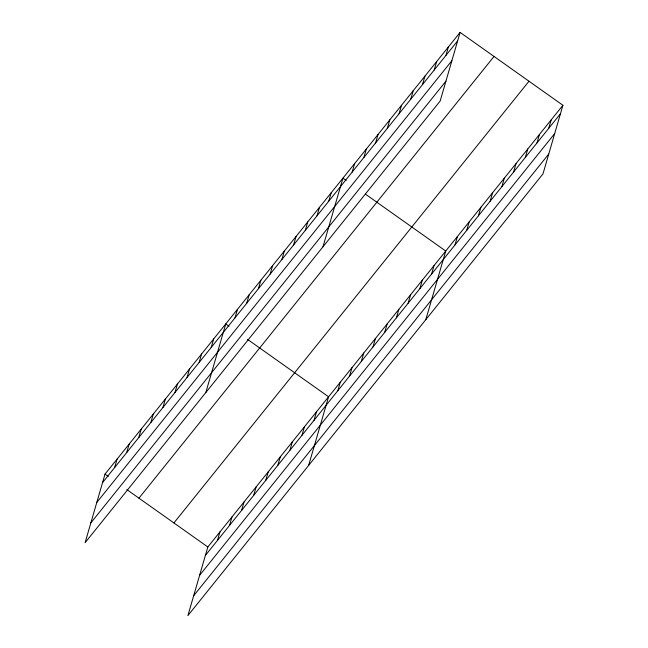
<?xml version="1.0" encoding="UTF-8"?>
<svg xmlns="http://www.w3.org/2000/svg" width="648" height="648" viewBox="0 0 648 648"><rect width="100%" height="100%" fill="white"/><g stroke="black" fill="none" stroke-linecap="round" stroke-linejoin="round"><path stroke-width="0.97" d="M460.096 32.4L105.017 474.117L85.082 542.732L440.162 101.015L460.096 32.4L562.918 105.268L542.984 173.883L187.904 615.6L207.838 546.985L562.918 105.268M114.623 467.589L117.094 459.1M126.7 452.563L129.163 444.083M138.769 437.546L141.24 429.065M150.846 422.528L153.309 414.048M162.915 407.511L165.386 399.03M174.992 392.494L177.455 384.013M187.061 377.476L189.524 368.987M199.139 362.459L201.601 353.97M211.208 347.433L213.67 338.953M205.813 392.55L225.747 323.935L228.979 326.228M234.997 317.844L237.46 309.355M246.718 303.264L249.18 294.783M258.431 288.692L260.901 280.203M270.151 274.112L272.614 265.631M281.872 259.532L284.334 251.051M293.584 244.96L296.047 236.471M305.305 230.38L307.768 221.9M217.445 540.448L219.915 531.968M317.018 215.808L319.488 207.32M229.522 525.431L231.984 516.95M328.739 201.228L331.201 192.748M241.591 510.413L244.053 501.933M322.988 246.783L342.922 178.168L346.154 180.46M253.668 495.396L256.13 486.915M352.172 172.076L354.634 163.588M265.737 480.379L268.199 471.89M363.893 157.496L366.355 149.016M277.806 465.361L280.276 456.872M375.605 142.924L378.076 134.436M289.883 450.336L292.345 441.855M387.326 128.345L389.788 119.864M301.952 435.318L304.422 426.838M399.046 113.764L401.509 105.284M314.029 420.301L316.491 411.82M410.759 99.193L413.221 90.704M308.634 465.418L328.568 396.803L247.56 339.39M422.48 84.613L424.942 76.132M337.819 390.704L340.281 382.223M434.192 70.041L436.663 61.552M349.531 376.132L352.002 367.651M445.913 55.461L448.375 46.98M361.252 361.552L363.714 353.071M372.973 346.98L375.435 338.491M384.685 332.4L387.156 323.919M396.406 317.82L398.868 309.339M408.127 303.248L410.589 294.767M419.839 288.668L422.302 280.187M431.56 274.096L434.022 265.607M425.809 319.65L445.743 251.035L365.537 194.198M454.993 244.936L457.456 236.455M466.714 230.364L469.176 221.883M478.427 215.784L480.889 207.303M490.147 201.212L492.61 192.723M501.86 186.632L504.33 178.151M513.581 172.052L516.043 163.571M525.301 157.48L527.764 149M537.014 142.9L539.476 134.419M548.735 128.328L551.197 119.84M102.554 482.606L457.634 40.881M96.787 502.443L451.867 60.726M90.85 522.887L445.929 81.17M138.947 498.166L494.027 56.449M173.907 522.944L528.987 81.219M205.376 555.466L560.447 113.748M199.608 575.311L554.688 133.593M193.671 595.755L548.743 154.038M105.017 474.117L108.248 476.41M126.83 489.58L207.838 546.985"/></g></svg>
